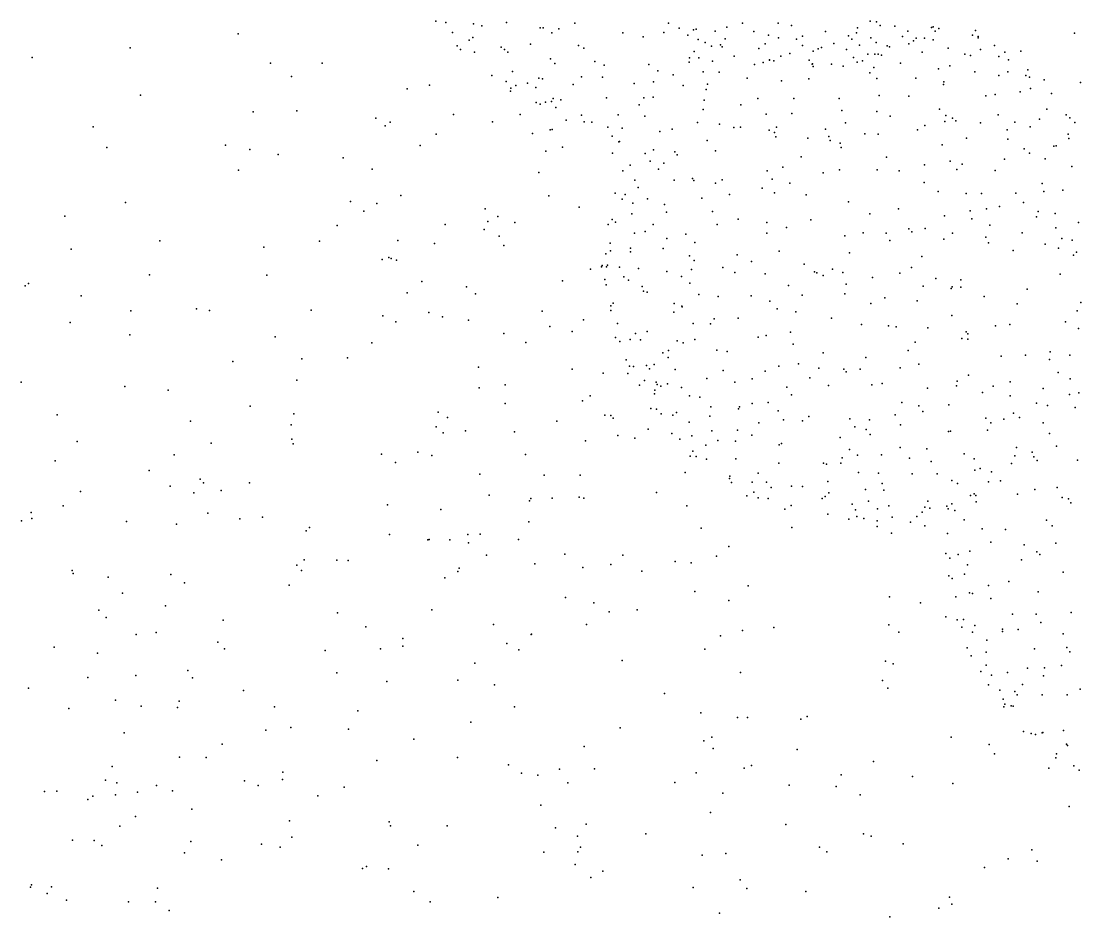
# Model space of a CAD drawing. Header units: metres. Extents: x -23.9 to 23.9, y -28.5 to 28.5.
# Drawn here: x -10.323 to -7.484, y -4.794 to -2.395 of the extents above; entities that cross this region are included whole.
import ezdxf

# ---------------------------------------------------------------- set-up
doc = ezdxf.new("R2010")
doc.units = ezdxf.units.M

msp = doc.modelspace()

# ---------------------------------------------------------------- linework, layer by layer
for p in [(-9.2119, -2.3955, -5.6654), (-9.1848, -2.3986, -5.3592), (-9.1107, -2.4021, -5.8855), (-9.0884, -2.4073, -5.2101), (-9.0224, -2.3986, -5.9773), (-8.932, -2.4131, 6.3729), (-8.9238, -2.4131, -6.0316), (-8.8392, -2.4009, -6.077), (-8.5881, -2.4003, -7.1556), (-8.4322, -2.4115, -7.3776), (-8.3902, -2.4001, -6.0232), (-8.2946, -2.4007, -7.4465), (-8.2587, -2.4067, -5.8961), (-8.0816, -2.413, 7.2924), (-8.0478, -2.3952, 17.0573), (-8.0305, -2.3973, -6.7443), (-8.0213, -2.4071, -5.7215), (-7.9818, -2.4087, -5.158), (-7.8832, -2.4118, 6.3582), (-7.8788, -2.4101, -5.5948), (-9.7415, -2.4287, 7.3837), (-9.167, -2.4257, -5.7484), (-9.1123, -2.4388, -5.2773), (-8.9012, -2.4265, -5.0814), (-8.8823, -2.4159, -0.0443), (-8.7105, -2.4266, -6.0806), (-8.6563, -2.4367, -5.0371), (-8.6009, -2.4255, -6.0751), (-8.5599, -2.4141, -6.9601), (-8.5364, -2.433, -5.0524), (-8.5211, -2.4181, -7.2727), (-8.5144, -2.4167, -6.8745), (-8.463, -2.4219, -6.0393), (-8.36, -2.4232, -5.1316), (-8.3206, -2.4327, -4.1906), (-8.2933, -2.4396, -5.1137), (-8.2294, -2.4356, -7.4099), (-8.1679, -2.423, -5.7797), (-8.1057, -2.4341, -7.39), (-8.0845, -2.4264, -5.0904), (-8.0463, -2.4395, -7.3456), (-7.9615, -2.4361, -7.2702), (-7.9472, -2.4215, -6.8653), (-7.9249, -2.4407, -7.2009), (-7.9019, -2.4403, 9.4822), (-7.8734, -2.4216, -5.1867), (-7.8641, -2.4148, -7.1112), (-7.7733, -2.4322, 10.2627), (-7.766, -2.4202, -5.4198), (-7.7583, -2.436, 10.9931), (-7.7582, -2.4394, -5.5407), (-7.5008, -2.427, 9.838), (-10.0305, -2.4661, 13.3774), (-9.1549, -2.4614, -5.4262), (-9.1227, -2.4461, -5.8018), (-9.0369, -2.4646, -5.2266), (-8.9584, -2.4568, -5.9658), (-8.829, -2.4601, -5.0804), (-8.8155, -2.4672, -6.0273), (-8.5092, -2.444, -7.1928), (-8.49, -2.4521, 2.2844), (-8.4732, -2.4621, -7.0078), (-8.449, -2.4582, -7.2386), (-8.4444, -2.4641, -6.939), (-8.436, -2.4427, -6.8623), (-8.3463, -2.468, -7.2962), (-8.3293, -2.4561, -6.822), (-8.2454, -2.4429, -6.7634), (-8.229, -2.4599, -5.8452), (-8.1871, -2.4696, -7.3227), (-8.1787, -2.4653, -6.8252), (-8.1455, -2.4553, -5.0589), (-8.0966, -2.4431, -6.7905), (-8.0761, -2.459, -5.7742), (-8.0319, -2.4518, -6.8608), (-8.002, -2.4616, -5.0476), (-7.9963, -2.4637, -5.7626), (-7.9444, -2.4562, -7.1296), (-7.9322, -2.4476, -6.9918), (-7.8794, -2.4448, -5.1189), (-7.8385, -2.4673, -5.7036), (-7.7148, -2.4601, -5.4747), (-10.2937, -2.4925, 9.9445), (-9.1455, -2.471, -5.6853), (-9.1083, -2.4781, -5.3592), (-9.0277, -2.471, -5.8866), (-9.0184, -2.4777, 19.6403), (-8.9042, -2.4963, -5.168), (-8.5321, -2.4933, 15.9645), (-8.5197, -2.4767, -6.0135), (-8.5072, -2.4935, -0.2266), (-8.4122, -2.4887, -7.1052), (-8.2871, -2.4884, -6.8993), (-8.2629, -2.4814, -7.286), (-8.2005, -2.4758, -3.7355), (-8.1116, -2.4712, 12.112), (-8.0928, -2.4927, -6.9422), (-8.0544, -2.4838, -7.2262), (-8.0351, -2.4836, -6.9874), (-8.0265, -2.4835, -3.3731), (-8.0179, -2.4858, -7.0597), (-7.9083, -2.478, -5.0465), (-7.7941, -2.4831, 20.0534), (-7.7795, -2.4869, -5.1157), (-7.7524, -2.4707, -5.1905), (-7.7032, -2.4894, -5.5793), (-7.6874, -2.4781, -5.34), (-7.6444, -2.475, -2.0981), (-9.655, -2.5074, 20.611), (-9.5162, -2.5076, 14.6897), (-8.8924, -2.5082, -5.935), (-8.7854, -2.5028, -5.124), (-8.7607, -2.5125, -5.9801), (-8.6414, -2.5109, -5.9924), (-8.5328, -2.5047, -5.0857), (-8.4703, -2.5018, -5.0343), (-8.3577, -2.5115, -5.9126), (-8.3342, -2.5058, -7.114), (-8.318, -2.4993, -7.1871), (-8.3178, -2.4989, -5.041), (-8.306, -2.5011, -6.9732), (-8.2113, -2.4997, -6.9125), (-8.2032, -2.5107, -6.9898), (-8.2024, -2.5094, -7.1785), (-8.2008, -2.5164, -4.983), (-8.1513, -2.51, -7.1223), (-8.1202, -2.5157, -5.8629), (-8.0824, -2.5046, -4.9751), (-8.0683, -2.501, -7.1192), (-8.0382, -2.5193, -5.8509), (-7.9666, -2.508, -4.9884), (-7.8646, -2.5228, -5.008), (-7.8341, -2.5143, -5.7703), (-7.6771, -2.4985, -5.2514), (-7.6254, -2.5255, -5.3124), (-9.5987, -2.5437, 8.6348), (-9.062, -2.5403, -5.6357), (-9.006, -2.5302, -5.3099), (-8.9353, -2.5481, -5.2656), (-8.9255, -2.5495, -5.8536), (-8.8215, -2.544, -5.9223), (-8.7647, -2.5451, -5.18), (-8.617, -2.5282, -5.1197), (-8.5761, -2.5385, -5.9393), (-8.4954, -2.5305, -5.9317), (-8.4529, -2.5314, 20.9724), (-8.3777, -2.5479, -5.0168), (-8.2859, -2.5547, -5.9052), (-8.2119, -2.5497, -5.8866), (-8.0486, -2.5331, -0.845), (-8.03, -2.5487, -4.9262), (-7.9258, -2.5475, -5.8656), (-7.7678, -2.5312, 1.8989), (-7.703, -2.5404, -5.1088), (-7.6791, -2.5305, -5.6376), (-7.6305, -2.5406, 7.4928), (-7.6214, -2.5451, -5.2334), (-7.5819, -2.5525, -5.3964), (-9.2882, -2.5767, -6.6112), (-9.2288, -2.5669, 11.4722), (-9.0236, -2.5566, -5.7074), (-9.0116, -2.5825, -5.587), (-9.0106, -2.5741, -5.463), (-8.9971, -2.5678, -5.3865), (-8.9658, -2.5607, -5.7858), (-8.9438, -2.573, -5.335), (-8.8437, -2.5646, -5.2299), (-8.6803, -2.5619, -5.9261), (-8.6289, -2.5572, 9.2821), (-8.549, -2.5672, -5.1446), (-8.4871, -2.5777, -5.8619), (-8.4842, -2.5639, -5.079), (-7.8516, -2.5651, -5.8501), (-7.8509, -2.558, 6.8053), (-7.618, -2.5752, -5.6367), (-7.484, -2.5595, 5.1564), (-10.0027, -2.5937, 11.432), (-8.9181, -2.6118, -5.4297), (-8.9017, -2.6102, -5.721), (-8.8973, -2.6024, 5.9891), (-8.8771, -2.6054, -5.3537), (-8.754, -2.6003, -5.8464), (-8.654, -2.6005, -5.8628), (-8.6294, -2.5982, -5.1847), (-8.4929, -2.6068, 17.0889), (-8.3485, -2.6025, -5.8576), (-8.2526, -2.6025, -4.9072), (-8.1308, -2.6023, -4.8805), (-8.0239, -2.5942, 8.8589), (-7.9446, -2.596, -5.9144), (-7.7377, -2.5954, -5.8104), (-7.713, -2.5917, 10.5862), (-7.6457, -2.5841, -5.7037), (-7.5617, -2.5887, -5.5192), (-9.7011, -2.6376, 19.9628), (-9.5842, -2.6356, -0.2739), (-8.9427, -2.6125, -5.5085), (-8.9318, -2.6173, 8.486), (-8.8903, -2.6264, -5.6438), (-8.6668, -2.619, 16.6336), (-8.4957, -2.6317, 11.6523), (-8.3941, -2.6188, 4.3143), (-8.1239, -2.6339, -5.9509), (-8.0303, -2.6367, -4.8528), (-7.8624, -2.631, 9.976), (-7.5747, -2.631, -5.643), (-9.3727, -2.6546, 19.7328), (-9.3343, -2.666, 14.2271), (-9.1644, -2.6449, 7.4758), (-9.0602, -2.6644, -1.5042), (-8.9856, -2.6453, 6.942), (-8.8629, -2.66, -2.4242), (-8.8218, -2.6471, -5.6841), (-8.8141, -2.6648, -5.5646), (-8.7935, -2.6655, -5.4216), (-8.7235, -2.646, -5.7491), (-8.6518, -2.6499, -5.8092), (-8.5109, -2.6663, -5.0393), (-8.3267, -2.6438, -4.9097), (-8.2582, -2.6424, -5.9272), (-8.1142, -2.6671, 2.0473), (-7.9942, -2.6497, -5.9593), (-7.8481, -2.6634, -4.8787), (-7.8451, -2.648, -2.4316), (-7.8273, -2.6552, -5.9147), (-7.8188, -2.6621, -1.7831), (-7.7519, -2.6673, -5.8869), (-7.7053, -2.6458, 20.6833), (-7.6599, -2.6652, -5.8024), (-7.5946, -2.6571, -5.7228), (-7.5228, -2.6459, -5.2817), (-7.5131, -2.6542, -5.4997), (-7.4992, -2.6668, 17.6566), (-10.1301, -2.6777, 16.9917), (-9.347, -2.6756, 0.005), (-8.9528, -2.6963, 10.0625), (-8.9049, -2.6857, 8.9019), (-8.9004, -2.685, 8.1505), (-8.7507, -2.6787, -5.3106), (-8.7124, -2.6817, -5.6737), (-8.6113, -2.6904, -5.1848), (-8.5784, -2.6846, -5.1149), (-8.4518, -2.6711, -4.9754), (-8.4134, -2.6801, -5.8751), (-8.3955, -2.6787, -4.9211), (-8.3181, -2.6867, 3.1607), (-8.3038, -2.6929, -5.9438), (-8.2991, -2.6791, 8.4073), (-8.1674, -2.6843, -3.0495), (-8.0624, -2.6972, -6.0023), (-7.9215, -2.686, -4.8343), (-7.9017, -2.6743, -5.9592), (-7.6808, -2.6861, -3.0022), (-7.6194, -2.6783, -5.0332), (-9.2105, -2.6979, -6.2582), (-8.7388, -2.7027, -5.5765), (-8.721, -2.7182, -5.3656), (-8.7194, -2.7177, -5.4568), (-8.4846, -2.7145, 5.8972), (-8.3006, -2.7049, -4.8546), (-8.2153, -2.7082, -5.9895), (-8.1583, -2.7043, -4.8134), (-8.1548, -2.7148, 6.8395), (-8.1281, -2.7216, -6.0114), (-8.0267, -2.698, -4.8106), (-7.7895, -2.7086, -4.8712), (-7.6794, -2.7115, -4.942), (-7.5177, -2.6981, -5.6224), (-7.5157, -2.7092, -5.1716), (-10.0935, -2.7331, -0.394), (-9.7754, -2.7271, 16.9995), (-9.7101, -2.7385, 11.5697), (-9.6339, -2.7525, 13.3585), (-9.2536, -2.7283, 16.6959), (-8.9173, -2.7431, 17.4854), (-8.872, -2.7327, 20.8016), (-8.7387, -2.7489, 19.738), (-8.6506, -2.7497, -5.1826), (-8.6288, -2.7399, -5.6699), (-8.571, -2.7451, 9.7656), (-8.5649, -2.7533, -5.7817), (-8.4619, -2.7423, -5.8845), (-8.1255, -2.7337, -2.0169), (-7.8548, -2.7267, -4.8316), (-7.6356, -2.737, -5.8499), (-7.6207, -2.7484, -4.9652), (-7.5562, -2.7301, 12.6331), (-7.5492, -2.729, -5.0756), (-9.4599, -2.7609, 20.3899), (-8.6912, -2.7803, -5.5459), (-8.637, -2.7703, -4.905), (-8.6008, -2.7752, -5.0621), (-8.2332, -2.7586, -4.795), (-8.004, -2.7595, -6.0288), (-7.9023, -2.7798, -6.0206), (-7.8332, -2.7697, -1.1795), (-7.8018, -2.778, -4.8284), (-7.6883, -2.7647, -5.9041), (-7.5793, -2.7635, -5.7991), (-9.7407, -2.794, 8.8349), (-9.3824, -2.7915, 17.0116), (-8.9359, -2.8, 13.6904), (-8.7108, -2.7957, -5.3602), (-8.6152, -2.7914, -5.7351), (-8.3235, -2.7958, 12.1485), (-8.2821, -2.7863, -3.5214), (-8.1737, -2.8013, -4.7696), (-8.1303, -2.7934, -6.0411), (-8.0295, -2.7928, -4.7646), (-7.97, -2.7963, 15.8142), (-7.8154, -2.7926, -5.9914), (-7.7132, -2.7951, -4.8723), (-7.5075, -2.7846, -5.0966), (-8.6787, -2.8208, -5.6273), (-8.5731, -2.8207, -5.8112), (-8.5242, -2.8167, -4.9372), (-8.5204, -2.822, 8.7121), (-8.4626, -2.8293, -3.9609), (-8.4443, -2.8197, -4.8771), (-8.3103, -2.8185, 11.1077), (-8.2633, -2.8287, 3.6296), (-7.9031, -2.8269, -4.7706), (-7.5866, -2.8299, -5.849), (-9.3052, -2.8622, 0.8807), (-8.9093, -2.8626, 0.5577), (-8.7311, -2.856, -5.4404), (-8.7042, -2.8592, -5.214), (-8.6694, -2.8408, -5.1374), (-8.4251, -2.8589, -5.9606), (-8.337, -2.8425, -4.803), (-8.3038, -2.8552, -6.0225), (-8.2198, -2.8598, -4.7543), (-7.8653, -2.8515, -6.033), (-7.7903, -2.8565, 4.9843), (-7.7493, -2.8566, -4.8219), (-7.6575, -2.8561, -5.9219), (-7.5823, -2.8512, -4.9527), (-7.532, -2.8475, -5.0247), (-10.0429, -2.8807, 16.6153), (-9.4404, -2.8776, 14.5341), (-9.3702, -2.8837, 11.7531), (-8.8273, -2.8933, -2.7822), (-8.7125, -2.8715, -3.7092), (-8.6835, -2.8825, -5.6756), (-8.6447, -2.8711, -5.0687), (-8.5987, -2.8865, -5.8143), (-8.4992, -2.8693, -5.9131), (-8.1064, -2.8786, -6.0738), (-7.7017, -2.891, 3.4113), (-7.6372, -2.8807, -4.8905), (-10.206, -2.9174, 8.143), (-9.4046, -2.904, 14.8997), (-9.0792, -2.8974, 7.9329), (-9.0453, -2.9182, 11.6146), (-8.6862, -2.9108, -5.1241), (-8.5933, -2.9067, -4.9798), (-8.4702, -2.9048, -4.8637), (-8.0486, -2.9107, -4.7254), (-7.972, -2.8974, -6.0725), (-7.8488, -2.9161, 17.5112), (-7.7799, -2.9031, 10.7462), (-7.7364, -2.8974, -5.9927), (-7.6026, -2.9192, -5.8996), (-7.5976, -2.9048, 1.3707), (-7.552, -2.9105, -5.8422), (-9.4765, -2.9421, -6.824), (-9.1864, -2.9393, -5.6316), (-9.0727, -2.9319, 8.6613), (-8.9998, -2.9343, 20.5288), (-8.7496, -2.9399, -5.3806), (-8.7392, -2.9259, -5.506), (-8.7307, -2.9337, -5.2415), (-8.6296, -2.94, -3.0727), (-8.458, -2.9396, 17.4901), (-8.4015, -2.9249, 2.6953), (-8.3246, -2.9347, -6.0335), (-8.2721, -2.9476, 15.8749), (-8.2067, -2.9269, -6.071), (-7.9443, -2.9514, 19.8274), (-7.9009, -2.9501, -6.0669), (-7.7754, -2.9246, 15.3628), (-7.7271, -2.941, 12.4265), (-7.5501, -2.9482, 2.3891), (-7.4898, -2.9347, -5.7584), (-9.082, -2.9531, 0.2751), (-9.0421, -2.9706, 9.8557), (-8.6792, -2.9627, 13.469), (-8.6504, -2.9585, -5.7577), (-8.5927, -2.9768, -4.9643), (-8.5416, -2.9655, -5.8985), (-8.3251, -2.9631, -4.7716), (-8.1162, -2.9698, -6.0862), (-8.0668, -2.9622, 17.2065), (-8.0052, -2.9629, 6.3382), (-7.9361, -2.959, -4.7328), (-7.8504, -2.9793, -4.7557), (-7.8269, -2.9631, -6.0423), (-7.7378, -2.9732, -4.8037), (-7.6407, -2.9622, -4.873), (-7.5343, -2.9775, -4.9774), (-10.189, -3.0059, 8.5828), (-9.9515, -2.9834, 7.7542), (-9.6724, -3.0004, -0.2882), (-9.5233, -2.984, 16.7497), (-9.3138, -2.9823, 17.4244), (-9.2156, -2.9909, -1.3503), (-9.0298, -2.9955, 16.3468), (-8.7447, -2.99, 10.9469), (-8.6905, -3.0027, -5.1051), (-8.6023, -3.0041, -5.836), (-8.5176, -2.9882, -4.8846), (-7.9954, -2.9822, -6.0849), (-7.7307, -2.9888, -6.002), (-7.6643, -3.0095, -5.9587), (-7.5789, -2.9921, -5.8866), (-7.5436, -3.003, 20.8766), (-7.5069, -2.9815, 2.7342), (-9.3559, -3.0333, 6.3284), (-9.3379, -3.0284, 10.0209), (-9.3318, -3.0305, 9.6047), (-9.3174, -3.0348, 8.9113), (-8.7565, -3.0179, -5.3645), (-8.7433, -3.0102, -5.5541), (-8.6899, -3.0126, -5.7082), (-8.5324, -3.0232, 19.7105), (-8.5196, -3.0357, -5.9293), (-8.4039, -3.0208, -0.9249), (-8.2918, -3.0113, 9.8001), (-8.1032, -3.0158, -4.7155), (-7.9094, -3.0254, -6.0785), (-7.503, -3.0221, -5.7953), (-7.495, -3.0135, -5.0261), (-8.797, -3.0592, 15.57), (-8.7675, -3.0531, 12.3161), (-8.7657, -3.0498, 5.7844), (-8.7546, -3.0534, -5.4799), (-8.7515, -3.0488, -5.2967), (-8.7195, -3.0541, -5.1766), (-8.669, -3.0577, -5.0622), (-8.5929, -3.0655, -1.2736), (-8.5269, -3.0598, -1.7008), (-8.4425, -3.0545, -5.9829), (-8.3663, -3.0385, -6.0311), (-8.2249, -3.0456, 5.944), (-8.197, -3.066, -6.0832), (-8.1492, -3.0593, 20.8901), (-7.937, -3.0548, 2.975), (-9.9792, -3.0748, 13.0921), (-9.6644, -3.0751, 0.7761), (-9.2489, -3.0926, 6.846), (-8.8727, -3.0906, 1.1707), (-8.7593, -3.0869, -5.4044), (-8.7083, -3.0798, 0.0866), (-8.6955, -3.0887, -5.12), (-8.553, -3.0785, 20.8943), (-8.4108, -3.0686, -4.8054), (-8.3293, -3.0716, -4.7666), (-8.1908, -3.0691, 6.9593), (-8.1735, -3.0761, -1.2821), (-8.121, -3.0678, 13.4616), (-8.0416, -3.0814, 10.9261), (-7.9687, -3.07, -4.7223), (-7.8718, -3.0844, 15.019), (-7.8051, -3.0879, -4.7691), (-7.5388, -3.0728, -5.8739), (-10.3124, -3.1041, -1.3329), (-10.3029, -3.0976, 16.5395), (-9.2886, -3.1223, 7.6791), (-9.1294, -3.1062, 11.9894), (-8.7549, -3.1013, 13.8055), (-8.6591, -3.1057, -4.6617), (-8.655, -3.1186, -5.7534), (-8.6458, -3.1212, -5.0421), (-8.5312, -3.097, -4.8954), (-8.2668, -3.103, -6.06), (-8.1119, -3.0998, -4.7193), (-7.9056, -3.1046, -4.7358), (-7.8306, -3.1109, 16.5298), (-7.8283, -3.1065, 2.5298), (-7.8046, -3.1075, -6.0366), (-7.6271, -3.1129, -4.8804), (-10.1617, -3.131, -6.9299), (-9.105, -3.1253, 14.3584), (-8.7363, -3.1499, -5.2643), (-8.5735, -3.1508, -5.8626), (-8.5074, -3.1269, -5.927), (-8.4555, -3.1322, -4.8458), (-8.3667, -3.1309, -6.0213), (-8.3171, -3.1445, -4.7709), (-8.2303, -3.1285, -4.7384), (-8.1157, -3.1255, -6.0856), (-8.0464, -3.1515, -4.7227), (-8.0085, -3.1363, -6.0829), (-7.9221, -3.1444, -6.0722), (-7.7421, -3.132, -4.803), (-7.4835, -3.1485, -5.8715), (-10.0288, -3.1707, 5.9575), (-9.8533, -3.1656, 8.933), (-9.818, -3.1702, -6.8476), (-9.5457, -3.1694, 0.2429), (-9.2301, -3.1753, -6.4962), (-8.9266, -3.1714, -5.7378), (-8.743, -3.1571, -5.4778), (-8.743, -3.17, -5.3422), (-8.5738, -3.1745, -4.9502), (-8.5526, -3.158, 0.8278), (-8.5516, -3.1598, 11.7307), (-8.297, -3.1658, -6.0419), (-8.2474, -3.1738, 11.4671), (-7.6539, -3.1524, -5.9407), (-7.4932, -3.1708, -5.9807), (-10.1911, -3.202, 17.7887), (-9.3539, -3.184, 16.5222), (-9.3186, -3.2003, 1.28), (-9.1934, -3.187, 6.0338), (-9.1242, -3.1957, -6.1124), (-8.8163, -3.1948, 9.4098), (-8.7245, -3.2049, -5.5626), (-8.5221, -3.2047, -4.9052), (-8.476, -3.2052, 12.4215), (-8.4659, -3.1921, 15.6193), (-8.402, -3.1907, -5.9914), (-8.1519, -3.1909, -6.0741), (-8.0713, -3.2076, 15.4488), (-7.8287, -3.1832, -4.7722), (-7.674, -3.2074, -4.8643), (-7.5242, -3.2001, -5.0116), (-10.0319, -3.2353, 6.5129), (-9.0297, -3.2318, 17.6315), (-8.9066, -3.2129, 8.3879), (-8.8461, -3.2261, 20.1865), (-8.6764, -3.2319, -5.67), (-8.6453, -3.2261, -5.734), (-8.2617, -3.2277, -6.0398), (-7.9988, -3.2106, -4.7381), (-7.9784, -3.2141, -6.0666), (-7.8936, -3.2163, -6.0506), (-7.7906, -3.2274, -6.0095), (-7.7865, -3.2323, 4.2772), (-7.7117, -3.2111, -5.9688), (-7.4897, -3.2178, -5.0713), (-9.6423, -3.2402, 17.6688), (-9.3828, -3.2568, -0.1126), (-8.9709, -3.2557, 7.0569), (-8.7303, -3.2421, -5.4112), (-8.7191, -3.2533, -5.3338), (-8.6907, -3.2476, -5.1936), (-8.6634, -3.2488, -5.1231), (-8.5654, -3.2515, -5.8323), (-8.5486, -3.2562, -4.9564), (-8.5181, -3.2472, -5.8869), (-8.3482, -3.2412, -6.0028), (-8.3266, -3.237, -4.7949), (-8.2542, -3.2599, -4.7773), (-7.9271, -3.2547, 3.963), (-7.8024, -3.2452, 4.6722), (-7.7858, -3.2469, -4.8087), (-8.6033, -3.2832, -5.7607), (-8.5881, -3.2775, -5.0229), (-8.4587, -3.2759, -5.918), (-8.431, -3.2801, 17.5249), (-8.174, -3.2835, -4.7681), (-7.9465, -3.2771, 20.2737), (-7.6973, -3.2922, -5.939), (-7.6313, -3.2898, -5.9835), (-7.5653, -3.2803, -5.0011), (-7.5126, -3.2892, -6.1399), (-9.7559, -3.3067, 7.6349), (-9.5711, -3.2994, 9.4243), (-9.4481, -3.2963, 10.3176), (-9.0977, -3.3216, -1.0577), (-8.7021, -3.3023, -5.4717), (-8.6929, -3.3194, -5.3107), (-8.6823, -3.3203, 20.5312), (-8.6471, -3.3173, -5.6564), (-8.6265, -3.3144, -5.0989), (-8.5888, -3.2956, 0.3233), (-8.2927, -3.3194, -4.8147), (-8.2397, -3.3124, 20.6806), (-8.0599, -3.2961, -4.7611), (-7.9177, -3.3136, 12.6276), (-7.5674, -3.3016, -6.0774), (-8.8461, -3.3267, 14.1694), (-8.7633, -3.3374, -1.9323), (-8.697, -3.3387, -5.4024), (-8.6391, -3.3258, -2.5603), (-8.5704, -3.3278, 12.7985), (-8.442, -3.331, -4.9023), (-8.3289, -3.332, -5.9736), (-8.1857, -3.3241, -6.0243), (-8.1181, -3.3273, 10.6782), (-8.1124, -3.3339, 6.1989), (-8.0747, -3.3269, 10.2197), (-7.9676, -3.3239, -4.7818), (-7.7841, -3.3435, 17.0516), (-7.5439, -3.3364, -5.0642), (-10.3227, -3.3619, 12.7662), (-10.0449, -3.3732, 12.539), (-9.5842, -3.3567, 11.9009), (-9.0957, -3.3773, 13.3176), (-9.0255, -3.3692, -2.9752), (-8.6661, -3.3696, -5.5188), (-8.6528, -3.3573, -5.2117), (-8.6213, -3.3619, -3.9494), (-8.6186, -3.3677, -5.1457), (-8.6088, -3.3723, -5.6787), (-8.5906, -3.3667, 12.0187), (-8.5537, -3.3765, -5.0464), (-8.4853, -3.3523, -5.864), (-8.4103, -3.3622, -5.9116), (-8.3642, -3.3529, -4.8588), (-8.2711, -3.3751, -5.972), (-8.2099, -3.3505, -4.7968), (-8.1592, -3.371, 16.9829), (-8.0435, -3.3692, -4.7933), (-8.0157, -3.365, -6.014), (-7.8942, -3.3783, -4.8265), (-7.8164, -3.3721, -4.8541), (-7.8152, -3.3595, -5.9732), (-7.7183, -3.3729, -4.9102), (-7.6724, -3.3614, -6.0278), (-7.5118, -3.3527, -5.1336), (-9.9286, -3.3831, 12.9198), (-8.7979, -3.3985, -3.5904), (-8.6257, -3.3927, -5.6024), (-8.6253, -3.3836, -5.0864), (-8.5323, -3.3989, -5.7688), (-8.5045, -3.4023, 10.8001), (-8.2583, -3.3955, -4.8453), (-7.7473, -3.3894, -5.9732), (-7.6727, -3.3984, -4.9675), (-7.5847, -3.3792, -6.1903), (-7.5137, -3.3951, -5.1904), (-7.4888, -3.3904, -6.2974), (-9.7091, -3.4261, -0.9349), (-9.0257, -3.4192, 11.2256), (-8.8186, -3.4116, -4.753), (-8.6354, -3.4322, -5.3785), (-8.6205, -3.4338, -5.524), (-8.475, -3.4276, -5.008), (-8.4007, -3.4337, -4.942), (-8.3982, -3.4282, 10.472), (-8.3637, -3.4194, 6.9564), (-8.3212, -3.4167, 5.8429), (-7.9629, -3.4162, 11.5458), (-7.9174, -3.4253, -5.9579), (-7.837, -3.4227, -6.0024), (-7.6021, -3.4181, -5.0613), (-7.5729, -3.4241, -6.2469), (-7.4986, -3.43, -5.2594), (-10.2264, -3.4493, 13.0927), (-9.5926, -3.447, 12.3305), (-9.2053, -3.4426, -3.3938), (-9.1803, -3.4568, 12.4086), (-8.7585, -3.4506, 10.3554), (-8.7431, -3.4512, 1.2465), (-8.7364, -3.4585, 1.8064), (-8.6083, -3.4464, -5.2609), (-8.5766, -3.4505, -5.1858), (-8.5669, -3.4429, -5.6562), (-8.4776, -3.4532, 9.87), (-8.2942, -3.4387, -4.8906), (-8.2802, -3.4625, -5.9065), (-8.2121, -3.4536, -5.9391), (-8.1025, -3.4597, 11.9109), (-8.0501, -3.4623, 11.1322), (-7.9811, -3.4495, -4.858), (-7.9067, -3.4406, -4.8651), (-7.7376, -3.4585, -6.0033), (-7.6897, -3.4613, 15.2324), (-7.664, -3.4451, -5.0228), (-7.6475, -3.4568, -6.1918), (-9.8687, -3.4661, 5.6655), (-9.599, -3.4761, -1.7577), (-9.2111, -3.4815, 9.1557), (-8.8876, -3.4666, 14.8463), (-8.6428, -3.4881, -0.4692), (-8.5325, -3.4694, -5.1171), (-8.4037, -3.4908, -5.8083), (-8.3465, -3.4704, -5.8715), (-8.2292, -3.4653, -4.8822), (-8.0894, -3.4819, 13.4958), (-8.0587, -3.4882, -5.9347), (-7.9662, -3.4765, -5.9292), (-7.7335, -3.4907, -6.0665), (-7.7248, -3.4712, -4.9882), (-7.5843, -3.4705, -5.1585), (-9.5972, -3.5145, 5.9882), (-9.1921, -3.4977, 6.5394), (-9.1324, -3.4925, -1.7498), (-9.0011, -3.495, 11.885), (-8.8103, -3.519, -0.7636), (-8.7243, -3.5046, 16.3627), (-8.6785, -3.5117, 17.5733), (-8.579, -3.4989, -5.4962), (-8.5578, -3.5144, 13.8596), (-8.5255, -3.5052, -5.6438), (-8.4722, -3.4926, -5.738), (-8.456, -3.5182, 0.8304), (-8.409, -3.5196, 16.5307), (-8.3647, -3.5042, -4.9786), (-8.1286, -3.5097, -4.8986), (-8.0476, -3.5017, -4.8848), (-7.8384, -3.494, -4.9329), (-7.8331, -3.4934, -5.9608), (-7.5672, -3.4992, -5.2237), (-10.1729, -3.5212, 7.6889), (-9.8141, -3.5248, 16.5015), (-9.594, -3.5266, 6.3466), (-9.2603, -3.5489, -6.6553), (-8.5231, -3.5467, -5.553), (-8.4884, -3.5309, -5.1603), (-8.2916, -3.5301, -4.97), (-8.2854, -3.5258, -5.8474), (-8.1034, -3.5418, -5.8812), (-7.9675, -3.5367, -4.9315), (-7.8964, -3.5403, -4.9529), (-7.6558, -3.5367, -6.2458), (-7.5482, -3.5336, -5.2861), (-10.2319, -3.5724, 9.6472), (-9.9126, -3.5563, 17.7697), (-9.3574, -3.5544, -3.0087), (-9.3202, -3.5766, 8.8011), (-9.2224, -3.5581, 7.8398), (-8.9715, -3.5552, -0.3381), (-8.5298, -3.5601, -5.3884), (-8.514, -3.561, -5.3091), (-8.4866, -3.5681, -5.243), (-8.4074, -3.5669, -5.7016), (-8.1225, -3.5646, 5.526), (-8.0822, -3.5573, -4.9394), (-8.0174, -3.5566, -5.8641), (-7.9425, -3.5654, -5.8373), (-7.8841, -3.5743, -5.907), (-7.7963, -3.554, -5.9882), (-7.7695, -3.5668, -5.0656), (-7.6603, -3.5587, -5.202), (-7.6139, -3.5495, -5.255), (-7.6091, -3.5617, -6.3219), (-7.6003, -3.5718, 4.7723), (-7.4927, -3.5703, -6.4103), (-9.9794, -3.598, 6.7828), (-8.5434, -3.6036, 5.4239), (-8.2928, -3.5789, -5.0383), (-8.173, -3.5784, -4.9853), (-8.165, -3.5814, -5.8204), (-8.1269, -3.5789, 1.5733), (-8.079, -3.6035, -5.8067), (-8.0252, -3.6056, -5.0113), (-7.7671, -3.5972, -6.0944), (-7.753, -3.5935, -5.1283), (-7.7225, -3.6017, 13.1706), (-7.6688, -3.5793, 17.4872), (-9.8428, -3.622, 12.0549), (-9.8338, -3.6317, -6.8362), (-9.7111, -3.631, 8.8173), (-9.0935, -3.6086, 13.6502), (-8.9218, -3.6111, 1.4969), (-8.8249, -3.611, 14.5117), (-8.4252, -3.62, -5.2886), (-8.4239, -3.6133, -5.5618), (-8.4194, -3.6308, -5.4726), (-8.3644, -3.6301, 17.2442), (-8.3483, -3.6059, -5.1161), (-8.3254, -3.6293, 6.5466), (-8.1611, -3.6275, -5.7552), (-8.0154, -3.6332, 16.4728), (-7.935, -3.6075, -5.7754), (-7.8686, -3.6071, -5.0639), (-7.8294, -3.625, -5.9865), (-7.8141, -3.6335, -5.1574), (-7.7311, -3.6291, -5.2547), (-7.6983, -3.6263, -6.2399), (-10.1635, -3.6549, 13.4327), (-9.9231, -3.6402, 9.7829), (-9.8598, -3.658, -1.5845), (-9.7866, -3.6517, 0.5082), (-8.6207, -3.6573, 6.7845), (-8.3599, -3.6566, -5.5536), (-8.3129, -3.6443, -5.1746), (-8.2583, -3.64, -5.1096), (-8.2294, -3.641, -5.7183), (-8.1584, -3.6583, 15.9914), (-8.0607, -3.6496, -5.0669), (-8.0112, -3.6508, -5.7292), (-7.7696, -3.6613, -6.1462), (-7.6529, -3.6618, -6.321), (-7.6065, -3.6489, -5.3588), (-7.5468, -3.644, -5.319), (-9.341, -3.6905, 16.9564), (-9.0691, -3.6646, -6.1531), (-8.9609, -3.6796, 2.0699), (-8.9574, -3.6738, 17.4572), (-8.8999, -3.6724, -2.6769), (-8.8274, -3.67, -4.2428), (-8.8152, -3.6723, 10.8789), (-8.3782, -3.6661, -5.3986), (-8.348, -3.6717, -5.4634), (-8.321, -3.6733, -5.2787), (-8.1769, -3.673, -5.1446), (-8.1685, -3.6676, -5.6814), (-8.0959, -3.6888, -5.1621), (-8.0523, -3.6803, -5.6741), (-7.8931, -3.6808, -5.7497), (-7.8292, -3.6875, -5.9334), (-7.7791, -3.6656, 15.8902), (-7.7647, -3.6658, -5.3231), (-7.764, -3.682, -5.4031), (-7.5337, -3.6708, -1.9966), (-7.5162, -3.6744, -6.4309), (-7.5104, -3.6852, 17.0725), (-10.2959, -3.7106, 12.1073), (-10.21, -3.6929, 11.7143), (-9.8226, -3.7127, 13.6799), (-9.198, -3.7031, 11.5918), (-8.5395, -3.6928, 14.2058), (-8.2767, -3.7018, -5.388), (-8.2597, -3.6922, -5.5548), (-8.1614, -3.7152, -5.2734), (-8.0875, -3.7038, -5.6061), (-8.0282, -3.701, -5.2011), (-7.9982, -3.6929, -5.6205), (-7.9088, -3.71, -5.5049), (-7.901, -3.6964, -5.2399), (-7.8881, -3.6996, -5.6335), (-7.8424, -3.6935, -5.3206), (-7.8391, -3.7011, -5.4171), (-7.8208, -3.7058, -6.017), (-10.322, -3.7333, 7.2956), (-10.2938, -3.7274, 10.0859), (-10.0404, -3.7348, 9.2527), (-9.9062, -3.7425, 7.7792), (-9.737, -3.7279, 0.924), (-9.6758, -3.7231, 10.2332), (-8.9628, -3.7363, -4.692), (-8.1049, -3.7288, -5.3365), (-8.0833, -3.7212, -5.2504), (-8.0647, -3.7274, -5.5177), (-8.0292, -3.7328, -5.3751), (-7.989, -3.7238, -5.4735), (-7.9395, -3.7364, 17.1239), (-7.9232, -3.722, -5.4235), (-7.9017, -3.7462, 6.2067), (-7.7956, -3.7303, -5.4832), (-7.5752, -3.731, -6.398), (-7.5606, -3.7464, -5.3112), (-9.5592, -3.7596, 7.9038), (-9.5505, -3.7507, 17.3771), (-9.3356, -3.7702, 1.2861), (-9.1256, -3.7702, 1.7276), (-9.0926, -3.7691, -2.0297), (-8.5008, -3.7526, 0.5898), (-8.2581, -3.7508, 12.1256), (-8.0295, -3.7483, 13.0286), (-7.9905, -3.766, 17.7203), (-7.8403, -3.7667, -5.914), (-7.7474, -3.7544, -6.2066), (-7.6849, -3.756, -6.2966), (-9.2334, -3.7844, -3.6813), (-9.2299, -3.7828, 8.2701), (-9.1739, -3.7841, 11.2633), (-9.1245, -3.7925, 0.056), (-8.9901, -3.7828, 16.6443), (-8.4269, -3.8017, 16.1595), (-7.7244, -3.79, -5.4557), (-7.6351, -3.7978, 17.9416), (-7.5502, -3.7933, -6.4245), (-9.076, -3.8255, 11.9052), (-8.8664, -3.8222, 15.0213), (-8.7105, -3.8251, -5.0558), (-8.4596, -3.8278, 2.3761), (-7.8453, -3.8207, -5.8275), (-7.8118, -3.8236, -6.0694), (-7.7808, -3.8141, -5.5529), (-7.6015, -3.8158, 15.1469), (-7.5929, -3.8237, -5.3277), (-9.5842, -3.8522, 9.3346), (-9.5647, -3.8377, 0.2665), (-9.4769, -3.8384, 8.5172), (-9.4463, -3.839, -4.5888), (-9.1489, -3.8601, -4.1854), (-8.9466, -3.8483, 17.1655), (-8.8181, -3.8581, 13.457), (-8.7428, -3.8505, 6.377), (-8.5701, -3.8425, 13.1755), (-8.5273, -3.8453, 1.0967), (-7.834, -3.8334, -5.9816), (-7.7873, -3.8509, -6.1302), (-7.6426, -3.8373, -6.3478), (-10.1862, -3.8662, -6.5427), (-10.1835, -3.8742, 17.5504), (-10.0895, -3.8843, 0.2302), (-9.9213, -3.8767, 16.7025), (-9.5717, -3.866, 5.8873), (-9.1874, -3.8862, -5.8265), (-9.153, -3.869, 12.5462), (-8.6595, -3.8682, 16.9618), (-7.8371, -3.8803, -5.9063), (-7.8279, -3.8878, -5.741), (-7.7951, -3.876, 5.5664), (-7.5305, -3.8708, -5.2911), (-9.8851, -3.8992, -4.0621), (-9.6047, -3.9058, 6.498), (-8.3748, -3.907, 5.2001), (-7.7309, -3.9066, -6.22), (-7.6766, -3.8956, -6.3), (-10.051, -3.9267, 5.4999), (-8.8639, -3.9388, 0.2229), (-8.5179, -3.9222, 12.6356), (-7.9962, -3.9367, 11.0725), (-7.8187, -3.9363, -6.0128), (-7.7816, -3.9261, -6.1207), (-7.7734, -3.928, -5.5771), (-7.7245, -3.9414, -5.4998), (-7.5982, -3.9237, -5.3461), (-10.1151, -3.9724, 12.852), (-9.9363, -3.9607, 7.4785), (-9.2227, -3.9719, 10.4251), (-8.7886, -3.9528, 9.3016), (-8.6719, -3.9712, 15.259), (-8.4268, -3.9468, 9.3004), (-7.9126, -3.9529, 12.601), (-10.0947, -3.9923, -4.3772), (-9.7812, -3.9995, -1.5289), (-9.4752, -3.9796, 13.8572), (-8.7475, -3.9772, 14.324), (-7.8453, -3.9902, 1.7758), (-7.8146, -3.9985, -5.9026), (-7.7982, -3.9977, -5.698), (-7.6666, -3.9832, -6.2864), (-7.6034, -3.9834, -6.3558), (-7.5091, -3.979, -6.4242), (-9.399, -4.0172, 1.0524), (-9.0575, -4.0112, 1.3245), (-8.8083, -4.011, 12.0871), (-8.3902, -4.0265, 10.8542), (-8.3062, -4.0186, 9.9166), (-7.9976, -4.0118, 5.2953), (-7.9712, -4.0315, 11.8309), (-7.8022, -4.0181, -5.7707), (-7.7733, -4.0316, -6.0596), (-7.7678, -4.0135, -5.6285), (-7.6931, -4.0236, -6.2249), (-7.6931, -4.03, -5.5005), (-7.6515, -4.024, -5.4393), (-7.5904, -4.0057, -5.3661), (-10.0142, -4.0372, -0.7386), (-9.9614, -4.0324, 17.1513), (-9.7959, -4.0578, 12.5905), (-9.2999, -4.0484, 9.0292), (-8.9559, -4.0374, 11.0096), (-8.9556, -4.0367, 5.5057), (-8.4486, -4.0408, 12.1343), (-7.7357, -4.0527, -6.134), (-7.5306, -4.0358, -5.3357), (-10.2339, -4.0719, 0.9124), (-10.1179, -4.0875, -6.2815), (-9.7775, -4.076, -6.5402), (-9.5084, -4.0803, 0.6912), (-9.36, -4.076, -3.3815), (-9.2999, -4.0691, -2.5374), (-9.0214, -4.0615, 13.7033), (-8.9894, -4.0789, 8.8435), (-8.4908, -4.0772, 15.8815), (-7.7878, -4.073, -5.8138), (-7.7374, -4.0846, -5.6236), (-7.6075, -4.0761, -6.3095), (-7.5212, -4.0724, -6.3766), (-7.5125, -4.0837, 2.739), (-9.1071, -4.1147, -4.9916), (-8.7128, -4.1074, 2.4166), (-8.0072, -4.1087, 2.46), (-7.9864, -4.1164, 9.9827), (-7.7776, -4.0949, -5.9278), (-9.8758, -4.1339, 0.3313), (-9.4767, -4.1401, -6.164), (-8.3952, -4.1398, 6.5509), (-7.7513, -4.137, -5.7672), (-7.7367, -4.1193, -6.0586), (-7.6803, -4.1391, -6.1605), (-7.626, -4.1281, -6.2478), (-7.5809, -4.1267, 15.5893), (-7.5348, -4.121, -5.3793), (-10.1439, -4.1532, -1.5958), (-10.0154, -4.1475, 8.3253), (-9.8637, -4.1533, -5.9472), (-9.3427, -4.1639, 12.5188), (-9.1528, -4.1599, -5.4195), (-9.0543, -4.1728, 11.7277), (-8.0152, -4.1608, 2.98), (-7.731, -4.1724, -5.9256), (-7.7226, -4.1469, -5.6759), (-7.6397, -4.1712, -5.5357), (-7.5838, -4.1487, -5.4469), (-10.3027, -4.1809, 15.8448), (-9.7273, -4.1877, 15.4668), (-8.599, -4.1959, 13.7344), (-8.0008, -4.1816, 6.4324), (-7.7001, -4.1865, 18.1075), (-7.6602, -4.1906, 3.0908), (-7.6536, -4.1994, -5.6005), (-7.5866, -4.1992, -6.2214), (-7.5202, -4.1991, -6.2879), (-7.4848, -4.1839, 7.0696), (-10.0698, -4.2137, 1.227), (-10.0009, -4.2295, -0.0529), (-9.899, -4.2162, 16.3587), (-7.6914, -4.2107, 5.8918), (-7.6872, -4.2239, -5.7434), (-7.6698, -4.2286, -6.0351), (-7.6643, -4.2291, -5.674), (-10.195, -4.2358, 10.359), (-9.9041, -4.233, 6.6242), (-9.6437, -4.2311, 10.0854), (-9.421, -4.2417, 16.2871), (-9.0005, -4.2314, 12.7071), (-8.5013, -4.2474, 8.9706), (-8.2165, -4.2569, 17.0927), (-7.6897, -4.2309, -5.9281), (-9.6003, -4.287, -3.922), (-9.1176, -4.2727, 10.1307), (-8.4037, -4.26, 1.0854), (-8.3762, -4.2597, 15.1449), (-8.2335, -4.2642, -5.5426), (-10.0469, -4.3007, -4.0906), (-9.6672, -4.294, -2.7646), (-9.4457, -4.2911, 9.5174), (-8.7176, -4.2875, 11.0361), (-8.4719, -4.3123, 5.2108), (-7.8312, -4.3127, -4.928), (-7.6369, -4.2972, -5.8207), (-7.6164, -4.3031, -5.9997), (-7.6046, -4.3057, 9.6856), (-7.5871, -4.3013, -5.6576), (-7.585, -4.3002, -6.0702), (-7.5303, -4.2948, -6.1702), (-9.7841, -4.3312, -4.5348), (-9.2705, -4.3181, 13.7294), (-8.8144, -4.3372, 8.5805), (-8.4933, -4.3221, 16.5783), (-8.4689, -4.3429, 12.3788), (-7.7289, -4.332, 12.5398), (-7.5214, -4.3309, 18.3593), (-7.5193, -4.3353, -5.6223), (-9.8986, -4.3659, 5.895), (-9.8275, -4.3669, -5.646), (-9.1538, -4.367, 15.9541), (-8.2433, -4.3452, 10.4778), (-7.7144, -4.3572, 10.5925), (-7.5503, -4.3681, -5.8816), (-7.5486, -4.3575, -5.9627), (-10.079, -4.3912, -12.292), (-9.3697, -4.3748, -2.0477), (-9.0173, -4.3862, 13.5046), (-8.8805, -4.3984, 11.4895), (-8.7867, -4.3975, 13.9951), (-8.3853, -4.3953, -4.3246), (-8.3655, -4.3888, 2.7267), (-8.0392, -4.3777, 5.3213), (-7.5693, -4.3956, -5.2186), (-7.5024, -4.3896, -5.7572), (-10.097, -4.4278, -1.2025), (-9.6221, -4.4258, -1.7793), (-9.6214, -4.4066, 12.6752), (-8.9819, -4.4088, 5.7093), (-8.9384, -4.4142, 6.1141), (-8.5144, -4.4085, -4.9979), (-8.126, -4.4131, 11.449), (-7.9341, -4.418, 3.2648), (-7.4877, -4.4008, -5.9563), (-10.2274, -4.4572, 2.9434), (-10.0668, -4.4349, 9.01), (-9.96, -4.442, 7.58), (-9.9177, -4.4566, 7.9332), (-9.7248, -4.4295, 13.583), (-9.6876, -4.4419, 16.5365), (-9.4573, -4.4466, -2.4173), (-8.8584, -4.4345, 1.2418), (-8.5711, -4.4343, -3.9994), (-8.2649, -4.441, 17.5705), (-8.1391, -4.4448, 1.2874), (-7.8268, -4.4367, 2.0374), (-10.2599, -4.4583, 6.9846), (-10.1444, -4.4794, -5.4688), (-10.131, -4.4706, 2.4967), (-10.0698, -4.467, -4.6686), (-10.0111, -4.4595, 15.3302), (-9.528, -4.47, -3.155), (-8.4429, -4.4627, -4.661), (-8.0744, -4.467, -5.8103), (-9.8654, -4.5051, 2.0369), (-8.9306, -4.495, 15.18), (-7.5147, -4.4986, 9.0176), (-10.0162, -4.5246, -0.8331), (-9.6037, -4.5363, -4.8642), (-9.3367, -4.5389, 10.3613), (-8.4758, -4.5144, -5.6733), (-10.058, -4.5508, -2.5255), (-9.3335, -4.5503, 9.8511), (-9.1813, -4.5504, 12.9327), (-8.8908, -4.5558, 14.4702), (-8.8086, -4.5454, 9.8726), (-8.2735, -4.5468, 15.698), (-8.0662, -4.5711, 12.3564), (-10.1848, -4.5882, -5.0971), (-10.1274, -4.5894, -11.4258), (-9.8678, -4.5916, -12.0233), (-9.6789, -4.5988, 1.5126), (-9.5977, -4.5804, -3.6568), (-8.8324, -4.5779, -4.8453), (-8.6494, -4.5712, 5.4259), (-8.0449, -4.5775, 8.8448), (-7.9598, -4.5983, 16.8412), (-10.1067, -4.603, -2.0961), (-9.8855, -4.6219, -5.2914), (-9.6286, -4.6071, 13.027), (-9.2602, -4.6014, 13.3447), (-8.9223, -4.6209, 1.5237), (-8.8312, -4.62, 12.7745), (-8.8243, -4.6074, -3.8091), (-8.435, -4.6239, 2.3275), (-8.1841, -4.6072, 6.3001), (-8.1643, -4.6197, -4.1268), (-7.6149, -4.6143, 8.5682), (-9.7862, -4.6411, -2.2021), (-8.838, -4.6535, 13.2091), (-8.4984, -4.6286, 13.7932), (-7.6778, -4.638, 18), (-7.6008, -4.6448, -5.7083), (-9.4086, -4.6645, 16.5082), (-9.3972, -4.6585, 8.4248), (-9.3385, -4.6648, 15.1918), (-8.7639, -4.6717, 15.6125), (-7.7412, -4.6615, 10.3167), (-10.2948, -4.7081, 6.506), (-10.2419, -4.713, -0.184), (-8.7962, -4.6881, 2.0069), (-8.3965, -4.6943, 1.4086), (-10.298, -4.7139, 16.6561), (-10.2529, -4.7311, 7.6727), (-9.9577, -4.7167, 0.0773), (-9.2708, -4.7263, -4.5301), (-8.5226, -4.7154, 12.4685), (-8.378, -4.7174, 15.9719), (-8.2203, -4.7259, 1.8315), (-7.8355, -4.7406, 6.083), (-10.2014, -4.7494, -1.0229), (-10.0353, -4.7533, 3.0926), (-9.9624, -4.7537, -12.752), (-9.2267, -4.7534, 10.6224), (-9.0455, -4.7421, 15.8149), (-7.8293, -4.7594, 11.5198), (-9.9266, -4.7765, 10.397), (-8.452, -4.7837, -3.735), (-7.9952, -4.7936, 3.3065), (-7.8637, -4.7704, 12.5466)]:
    msp.add_point(p)

doc.saveas('drawing.dxf')
